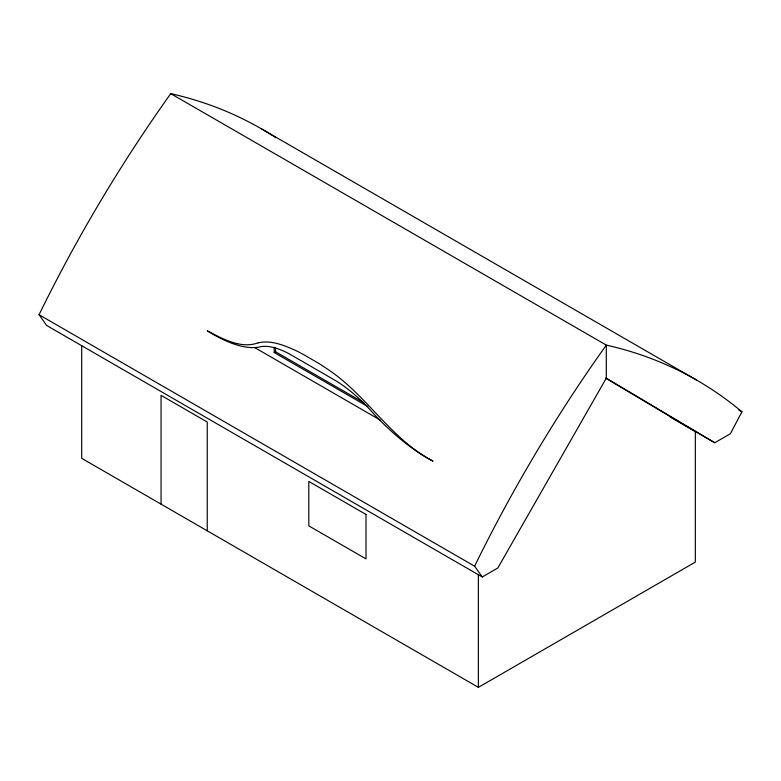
<?xml version="1.0" encoding="UTF-8"?>
<svg xmlns="http://www.w3.org/2000/svg" width="781" height="781" viewBox="0 0 781 781"><rect width="100%" height="100%" fill="white"/><g stroke="black" fill="none" stroke-linecap="round" stroke-linejoin="round"><path stroke-width="1.17" d="M738.787 409.986L741.95 411.812L730.342 433.758L714.771 442.749L670.01 416.898M170.746 93.642L606.3 345.104L606.3 378.16L497.819 568.002L482.267 576.974L46.714 325.511L39.05 314.723A909.426 525.057 -60 0 1 170.746 93.642A938.186 541.663 -60 0 1 271.993 135.22M274.199 347.281L274.199 352.524L275.547 351.743L363.858 402.732M81.712 345.895L81.712 458.34L478.382 687.358L695.334 562.105L695.334 431.522L605.626 378.111M261.196 128.689L696.75 380.162M274.199 352.524L367.773 406.54M254.264 347.33L380.357 420.129M39.05 314.723L474.604 566.196L482.267 576.974M606.3 378.16L714.771 442.749M478.382 574.914L478.382 687.358M275.547 347.555L275.547 351.743M207.248 530.816L207.248 422.033L161.062 395.371L161.062 504.155M474.604 566.196A909.426 525.057 -60 0 1 606.3 345.104A938.186 541.663 -60 0 1 741.95 411.812M272.969 135.835A938.186 541.663 -60 0 1 275.859 137.7M258.267 342.81C240.792 349.185 222.565 338.759 207.375 330.861A118.497 48.373 48.4 0 0 259.39 347.008A80.062 32.685 48.4 0 1 289.605 354.066L335.771 380.728A78.53 32.06 48.4 0 1 372.215 412.143A118.497 48.373 48.4 0 0 433.035 461.141C390.041 438.737 366.182 393.936 325.931 368.076A129.529 52.883 48.4 0 0 310.145 358.459A129.529 52.883 48.4 0 0 294.681 350.034C283.405 345.046 270.773 339.94 258.267 342.81M366.006 514.445L308.807 481.428L308.807 525.877L366.006 558.893L366.006 514.445"/></g></svg>
